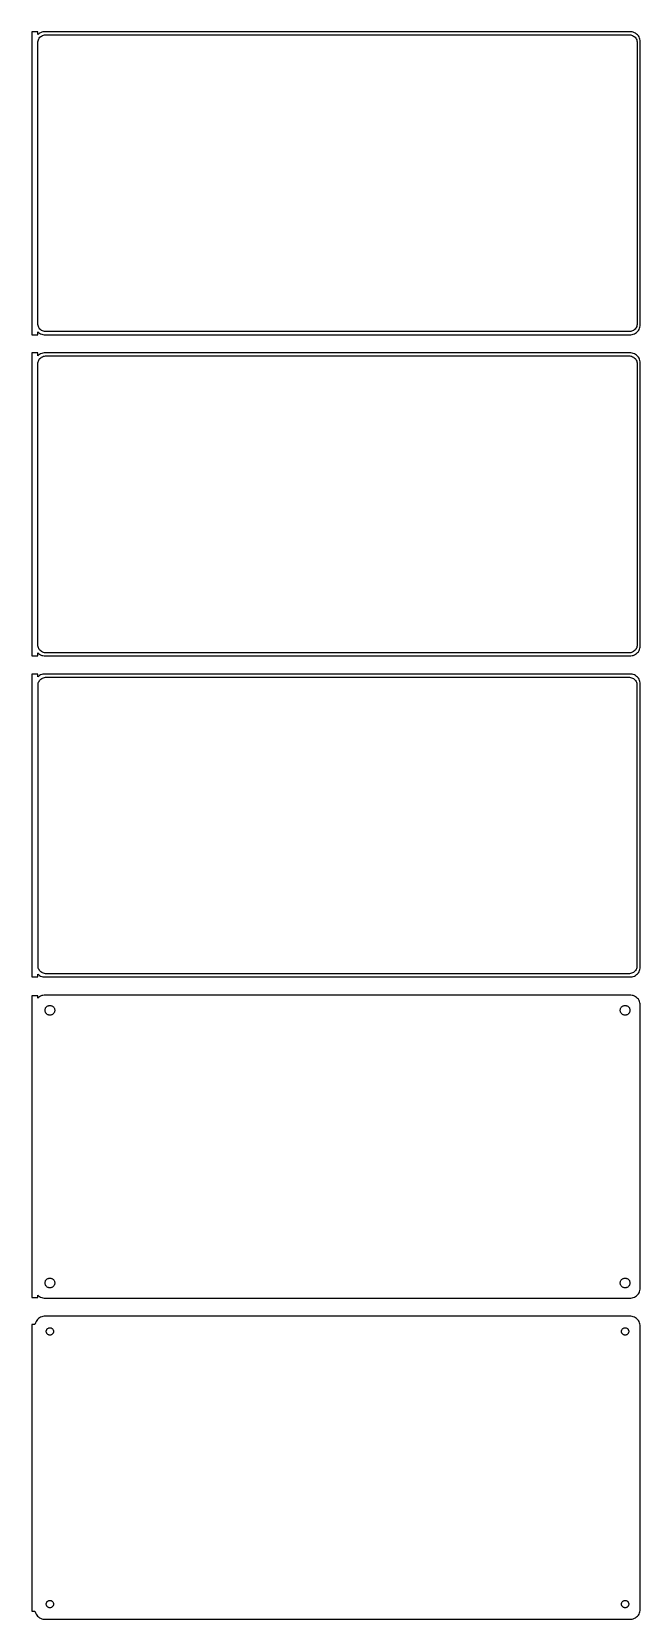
# Model space of a CAD drawing. Header units: metres. Extents: x -152 to 150, y 561 to 1347.
import ezdxf

# ---------------------------------------------------------------- set-up
doc = ezdxf.new("R2010")
doc.units = ezdxf.units.M

msp = doc.modelspace()

# ---------------------------------------------------------------- linework, layer by layer
for p, q in [((-148.5, 1346.99), (-151.5, 1346.99)), ((-151.5, 1346.99), (-151.5, 1197.01)), ((-148.5, 1345.56), (-148.5, 1346.99)), ((-148.187, 1345.85), (-148.5, 1345.56)), ((-147.679, 1346.22), (-148.187, 1345.85)), ((-147.736, 1343.85), (-147.416, 1344.24)), ((-147.129, 1346.52), (-147.679, 1346.22)), ((-147.416, 1344.24), (-147.05, 1344.58)), ((-146.545, 1346.76), (-147.129, 1346.52)), ((-147.05, 1344.58), (-146.643, 1344.88)), ((-146.643, 1344.88), (-146.203, 1345.12)), ((-145.937, 1346.91), (-146.545, 1346.76)), ((-146.203, 1345.12), (-145.736, 1345.3)), ((-145.314, 1346.99), (-145.937, 1346.91)), ((-145.736, 1345.3), (-145.25, 1345.43)), ((145.314, 1346.99), (-145.314, 1346.99)), ((-145.25, 1345.43), (-144.751, 1345.49)), ((-144.751, 1345.49), (144.751, 1345.49)), ((144.751, 1345.49), (145.25, 1345.43)), ((145.25, 1345.43), (145.736, 1345.3)), ((145.937, 1346.91), (145.314, 1346.99)), ((145.736, 1345.3), (146.203, 1345.12)), ((146.545, 1346.76), (145.937, 1346.91)), ((146.203, 1345.12), (146.643, 1344.88)), ((147.129, 1346.52), (146.545, 1346.76)), ((146.643, 1344.88), (147.05, 1344.58)), ((147.05, 1344.58), (147.416, 1344.24)), ((147.679, 1346.22), (147.129, 1346.52)), ((147.416, 1344.24), (147.736, 1343.85)), ((148.187, 1345.85), (147.679, 1346.22)), ((148.645, 1345.42), (148.187, 1345.85)), ((149.045, 1344.94), (148.645, 1345.42)), ((149.382, 1344.41), (149.045, 1344.94)), ((149.649, 1343.84), (149.382, 1344.41)), ((-148.5, 1341.5), (-148.468, 1342)), ((-148.5, 1202.5), (-148.5, 1341.5)), ((-148.468, 1342), (-148.374, 1342.49)), ((-148.374, 1342.49), (-148.219, 1342.97)), ((-148.219, 1342.97), (-148.005, 1343.43)), ((-148.005, 1343.43), (-147.736, 1343.85)), ((147.736, 1343.85), (148.005, 1343.43)), ((148.005, 1343.43), (148.219, 1342.97)), ((148.219, 1342.97), (148.374, 1342.49)), ((148.374, 1342.49), (148.468, 1342)), ((148.468, 1342), (148.5, 1341.5)), ((148.5, 1341.5), (148.5, 1202.5)), ((149.843, 1343.24), (149.649, 1343.84)), ((149.961, 1342.63), (149.843, 1343.24)), ((150, 1342), (149.961, 1342.63)), ((150, 1202), (150, 1342)), ((-151.5, 1197.01), (-148.5, 1197.01)), ((-148.468, 1202), (-148.5, 1202.5)), ((-148.5, 1198.44), (-148.187, 1198.15)), ((-148.5, 1197.01), (-148.5, 1198.44)), ((-148.374, 1201.51), (-148.468, 1202)), ((-148.219, 1201.03), (-148.374, 1201.51)), ((-148.005, 1200.57), (-148.219, 1201.03)), ((-148.187, 1198.15), (-147.679, 1197.78)), ((-147.736, 1200.15), (-148.005, 1200.57)), ((-147.416, 1199.76), (-147.736, 1200.15)), ((-147.679, 1197.78), (-147.129, 1197.48)), ((-147.05, 1199.42), (-147.416, 1199.76)), ((-147.129, 1197.48), (-146.545, 1197.24)), ((-146.643, 1199.12), (-147.05, 1199.42)), ((-146.203, 1198.88), (-146.643, 1199.12)), ((-146.545, 1197.24), (-145.937, 1197.09)), ((-145.736, 1198.7), (-146.203, 1198.88)), ((-145.937, 1197.09), (-145.314, 1197.01)), ((-145.25, 1198.57), (-145.736, 1198.7)), ((-145.314, 1197.01), (145.314, 1197.01)), ((-144.751, 1198.51), (-145.25, 1198.57)), ((144.751, 1198.51), (-144.751, 1198.51)), ((145.25, 1198.57), (144.751, 1198.51)), ((145.736, 1198.7), (145.25, 1198.57)), ((145.314, 1197.01), (145.937, 1197.09)), ((146.203, 1198.88), (145.736, 1198.7)), ((145.937, 1197.09), (146.545, 1197.24)), ((146.643, 1199.12), (146.203, 1198.88)), ((146.545, 1197.24), (147.129, 1197.48)), ((147.05, 1199.42), (146.643, 1199.12)), ((147.416, 1199.76), (147.05, 1199.42)), ((147.129, 1197.48), (147.679, 1197.78)), ((147.736, 1200.15), (147.416, 1199.76)), ((147.679, 1197.78), (148.187, 1198.15)), ((148.005, 1200.57), (147.736, 1200.15)), ((148.219, 1201.03), (148.005, 1200.57)), ((148.187, 1198.15), (148.645, 1198.58)), ((148.374, 1201.51), (148.219, 1201.03)), ((148.468, 1202), (148.374, 1201.51)), ((148.5, 1202.5), (148.468, 1202)), ((148.645, 1198.58), (149.045, 1199.06)), ((149.045, 1199.06), (149.382, 1199.59)), ((149.382, 1199.59), (149.649, 1200.16)), ((149.649, 1200.16), (149.843, 1200.76)), ((149.843, 1200.76), (149.961, 1201.37)), ((149.961, 1201.37), (150, 1202)), ((-148.5, 1187.99), (-151.5, 1187.99)), ((-151.5, 1187.99), (-151.5, 1038.01)), ((-148.5, 1186.56), (-148.5, 1187.99)), ((-148.187, 1186.85), (-148.5, 1186.56)), ((-147.679, 1187.22), (-148.187, 1186.85)), ((-147.129, 1187.52), (-147.679, 1187.22)), ((-146.545, 1187.76), (-147.129, 1187.52)), ((-145.937, 1187.91), (-146.545, 1187.76)), ((-145.314, 1187.99), (-145.937, 1187.91)), ((145.314, 1187.99), (-145.314, 1187.99)), ((145.937, 1187.91), (145.314, 1187.99)), ((146.545, 1187.76), (145.937, 1187.91)), ((147.129, 1187.52), (146.545, 1187.76)), ((147.679, 1187.22), (147.129, 1187.52)), ((148.187, 1186.85), (147.679, 1187.22)), ((148.645, 1186.42), (148.187, 1186.85)), ((-148.5, 1182.5), (-148.468, 1183)), ((-148.5, 1043.5), (-148.5, 1182.5)), ((-148.468, 1183), (-148.374, 1183.49)), ((-148.374, 1183.49), (-148.219, 1183.97)), ((-148.219, 1183.97), (-148.005, 1184.43)), ((-148.005, 1184.43), (-147.736, 1184.85)), ((-147.736, 1184.85), (-147.416, 1185.24)), ((-147.416, 1185.24), (-147.05, 1185.58)), ((-147.05, 1185.58), (-146.643, 1185.88)), ((-146.643, 1185.88), (-146.203, 1186.12)), ((-146.203, 1186.12), (-145.736, 1186.3)), ((-145.736, 1186.3), (-145.25, 1186.43)), ((-145.25, 1186.43), (-144.751, 1186.49)), ((-144.751, 1186.49), (144.751, 1186.49)), ((144.751, 1186.49), (145.25, 1186.43)), ((145.25, 1186.43), (145.736, 1186.3)), ((145.736, 1186.3), (146.203, 1186.12)), ((146.203, 1186.12), (146.643, 1185.88)), ((146.643, 1185.88), (147.05, 1185.58)), ((147.05, 1185.58), (147.416, 1185.24)), ((147.416, 1185.24), (147.736, 1184.85)), ((147.736, 1184.85), (148.005, 1184.43)), ((148.005, 1184.43), (148.219, 1183.97)), ((148.219, 1183.97), (148.374, 1183.49)), ((148.374, 1183.49), (148.468, 1183)), ((148.468, 1183), (148.5, 1182.5)), ((148.5, 1182.5), (148.5, 1043.5)), ((149.045, 1185.94), (148.645, 1186.42)), ((149.382, 1185.41), (149.045, 1185.94)), ((149.649, 1184.84), (149.382, 1185.41)), ((149.843, 1184.24), (149.649, 1184.84)), ((149.961, 1183.63), (149.843, 1184.24)), ((150, 1183), (149.961, 1183.63)), ((150, 1043), (150, 1183)), ((-151.5, 1038.01), (-148.5, 1038.01)), ((-148.468, 1043), (-148.5, 1043.5)), ((-148.5, 1039.44), (-148.187, 1039.15)), ((-148.5, 1038.01), (-148.5, 1039.44)), ((-148.374, 1042.51), (-148.468, 1043)), ((-148.219, 1042.03), (-148.374, 1042.51)), ((-148.005, 1041.57), (-148.219, 1042.03)), ((-148.187, 1039.15), (-147.679, 1038.78)), ((-147.736, 1041.15), (-148.005, 1041.57)), ((-147.416, 1040.76), (-147.736, 1041.15)), ((-147.679, 1038.78), (-147.129, 1038.48)), ((-147.05, 1040.42), (-147.416, 1040.76)), ((-147.129, 1038.48), (-146.545, 1038.24)), ((-146.643, 1040.12), (-147.05, 1040.42)), ((-146.203, 1039.88), (-146.643, 1040.12)), ((-146.545, 1038.24), (-145.937, 1038.09)), ((-145.736, 1039.7), (-146.203, 1039.88)), ((-145.937, 1038.09), (-145.314, 1038.01)), ((-145.25, 1039.57), (-145.736, 1039.7)), ((-145.314, 1038.01), (145.314, 1038.01)), ((-144.751, 1039.51), (-145.25, 1039.57)), ((144.751, 1039.51), (-144.751, 1039.51)), ((145.25, 1039.57), (144.751, 1039.51)), ((145.736, 1039.7), (145.25, 1039.57)), ((145.314, 1038.01), (145.937, 1038.09)), ((146.203, 1039.88), (145.736, 1039.7)), ((145.937, 1038.09), (146.545, 1038.24)), ((146.643, 1040.12), (146.203, 1039.88)), ((146.545, 1038.24), (147.129, 1038.48)), ((147.05, 1040.42), (146.643, 1040.12)), ((147.416, 1040.76), (147.05, 1040.42)), ((147.129, 1038.48), (147.679, 1038.78)), ((147.736, 1041.15), (147.416, 1040.76)), ((147.679, 1038.78), (148.187, 1039.15)), ((148.005, 1041.57), (147.736, 1041.15)), ((148.219, 1042.03), (148.005, 1041.57)), ((148.187, 1039.15), (148.645, 1039.58)), ((148.374, 1042.51), (148.219, 1042.03)), ((148.468, 1043), (148.374, 1042.51)), ((148.5, 1043.5), (148.468, 1043)), ((148.645, 1039.58), (149.045, 1040.06)), ((149.045, 1040.06), (149.382, 1040.59)), ((149.382, 1040.59), (149.649, 1041.16)), ((149.649, 1041.16), (149.843, 1041.76)), ((149.843, 1041.76), (149.961, 1042.37)), ((149.961, 1042.37), (150, 1043)), ((-148.5, 1028.99), (-151.5, 1028.99)), ((-151.5, 1028.99), (-151.5, 879.01)), ((-148.5, 1027.56), (-148.5, 1028.99)), ((-148.187, 1027.85), (-148.5, 1027.56)), ((-148.373, 1023.5), (-148.342, 1023.99)), ((-148.373, 884.5), (-148.373, 1023.5)), ((-148.342, 1023.99), (-148.251, 1024.46)), ((-148.251, 1024.46), (-148.101, 1024.93)), ((-147.679, 1028.22), (-148.187, 1027.85)), ((-148.101, 1024.93), (-147.894, 1025.37)), ((-147.894, 1025.37), (-147.633, 1025.78)), ((-147.129, 1028.52), (-147.679, 1028.22)), ((-147.633, 1025.78), (-147.323, 1026.15)), ((-147.323, 1026.15), (-146.969, 1026.48)), ((-146.545, 1028.76), (-147.129, 1028.52)), ((-146.969, 1026.48), (-146.575, 1026.77)), ((-146.575, 1026.77), (-146.149, 1027)), ((-145.937, 1028.91), (-146.545, 1028.76)), ((-146.149, 1027), (-145.697, 1027.18)), ((-145.314, 1028.99), (-145.937, 1028.91)), ((-145.697, 1027.18), (-145.226, 1027.3)), ((145.314, 1028.99), (-145.314, 1028.99)), ((-145.226, 1027.3), (-144.743, 1027.36)), ((-144.743, 1027.36), (144.743, 1027.36)), ((144.743, 1027.36), (145.226, 1027.3)), ((145.226, 1027.3), (145.697, 1027.18)), ((145.937, 1028.91), (145.314, 1028.99)), ((145.697, 1027.18), (146.149, 1027)), ((146.545, 1028.76), (145.937, 1028.91)), ((146.149, 1027), (146.575, 1026.77)), ((147.129, 1028.52), (146.545, 1028.76)), ((146.575, 1026.77), (146.969, 1026.48)), ((146.969, 1026.48), (147.323, 1026.15)), ((147.679, 1028.22), (147.129, 1028.52)), ((147.323, 1026.15), (147.633, 1025.78)), ((147.633, 1025.78), (147.894, 1025.37)), ((148.187, 1027.85), (147.679, 1028.22)), ((147.894, 1025.37), (148.101, 1024.93)), ((148.101, 1024.93), (148.251, 1024.46)), ((148.645, 1027.42), (148.187, 1027.85)), ((148.251, 1024.46), (148.342, 1023.99)), ((148.342, 1023.99), (148.373, 1023.5)), ((148.373, 1023.5), (148.373, 884.5)), ((149.045, 1026.94), (148.645, 1027.42)), ((149.382, 1026.41), (149.045, 1026.94)), ((149.649, 1025.84), (149.382, 1026.41)), ((149.843, 1025.24), (149.649, 1025.84)), ((149.961, 1024.63), (149.843, 1025.24)), ((150, 1024), (149.961, 1024.63)), ((150, 884), (150, 1024)), ((-148.5, 880.441), (-148.187, 880.147)), ((-148.5, 879.01), (-148.5, 880.441)), ((-148.342, 884.015), (-148.373, 884.5)), ((-148.251, 883.537), (-148.342, 884.015)), ((-148.101, 883.074), (-148.251, 883.537)), ((-147.894, 882.634), (-148.101, 883.074)), ((-147.633, 882.224), (-147.894, 882.634)), ((-147.323, 881.849), (-147.633, 882.224)), ((-146.969, 881.516), (-147.323, 881.849)), ((-146.575, 881.23), (-146.969, 881.516)), ((-146.149, 880.996), (-146.575, 881.23)), ((-145.697, 880.817), (-146.149, 880.996)), ((-145.226, 880.696), (-145.697, 880.817)), ((-144.743, 880.635), (-145.226, 880.696)), ((144.743, 880.635), (-144.743, 880.635)), ((145.226, 880.696), (144.743, 880.635)), ((145.697, 880.817), (145.226, 880.696)), ((146.149, 880.996), (145.697, 880.817)), ((146.575, 881.23), (146.149, 880.996)), ((146.969, 881.516), (146.575, 881.23)), ((147.323, 881.849), (146.969, 881.516)), ((147.633, 882.224), (147.323, 881.849)), ((147.894, 882.634), (147.633, 882.224)), ((148.101, 883.074), (147.894, 882.634)), ((148.251, 883.537), (148.101, 883.074)), ((148.187, 880.147), (148.645, 880.577)), ((148.342, 884.015), (148.251, 883.537)), ((148.373, 884.5), (148.342, 884.015)), ((148.645, 880.577), (149.045, 881.061)), ((149.045, 881.061), (149.382, 881.591)), ((149.382, 881.591), (149.649, 882.159)), ((149.649, 882.159), (149.843, 882.757)), ((149.843, 882.757), (149.961, 883.373)), ((149.961, 883.373), (150, 884)), ((-151.5, 879.01), (-148.5, 879.01)), ((-148.187, 880.147), (-147.679, 879.778)), ((-147.679, 879.778), (-147.129, 879.476)), ((-147.129, 879.476), (-146.545, 879.245)), ((-146.545, 879.245), (-145.937, 879.089)), ((-145.937, 879.089), (-145.314, 879.01)), ((-145.314, 879.01), (145.314, 879.01)), ((145.314, 879.01), (145.937, 879.089)), ((145.937, 879.089), (146.545, 879.245)), ((146.545, 879.245), (147.129, 879.476)), ((147.129, 879.476), (147.679, 879.778)), ((147.679, 879.778), (148.187, 880.147)), ((-148.5, 869.615), (-151.5, 869.615)), ((-151.5, 869.615), (-151.5, 720.385)), ((-148.5, 868.559), (-148.5, 869.615)), ((-148.187, 868.853), (-148.5, 868.559)), ((-147.679, 869.222), (-148.187, 868.853)), ((-147.129, 869.524), (-147.679, 869.222)), ((-146.545, 869.755), (-147.129, 869.524)), ((-145.937, 869.911), (-146.545, 869.755)), ((-145.314, 869.99), (-145.937, 869.911)), ((145.314, 869.99), (-145.314, 869.99)), ((-143.786, 864.526), (-143.522, 864.672)), ((-143.522, 864.672), (-143.242, 864.783)), ((-143.242, 864.783), (-142.95, 864.857)), ((-142.95, 864.857), (-142.651, 864.895)), ((-142.651, 864.895), (-142.349, 864.895)), ((-142.349, 864.895), (-142.05, 864.857)), ((-142.05, 864.857), (-141.758, 864.783)), ((-141.758, 864.783), (-141.478, 864.672)), ((-141.478, 864.672), (-141.214, 864.526)), ((141.214, 864.526), (141.478, 864.672)), ((141.478, 864.672), (141.758, 864.783)), ((141.758, 864.783), (142.05, 864.857)), ((142.05, 864.857), (142.349, 864.895)), ((142.349, 864.895), (142.651, 864.895)), ((142.651, 864.895), (142.95, 864.857)), ((142.95, 864.857), (143.242, 864.783)), ((143.242, 864.783), (143.522, 864.672)), ((143.522, 864.672), (143.786, 864.526)), ((145.937, 869.911), (145.314, 869.99)), ((146.545, 869.755), (145.937, 869.911)), ((147.129, 869.524), (146.545, 869.755)), ((147.679, 869.222), (147.129, 869.524)), ((148.187, 868.853), (147.679, 869.222)), ((148.645, 868.423), (148.187, 868.853)), ((149.045, 867.939), (148.645, 868.423)), ((149.382, 867.409), (149.045, 867.939)), ((149.649, 866.841), (149.382, 867.409)), ((149.843, 866.243), (149.649, 866.841)), ((149.961, 865.627), (149.843, 866.243)), ((150, 865), (149.961, 865.627)), ((150, 725), (150, 865)), ((-144.9, 862.5), (-144.881, 862.801)), ((-144.881, 862.199), (-144.9, 862.5)), ((-144.881, 862.801), (-144.825, 863.097)), ((-144.825, 861.903), (-144.881, 862.199)), ((-144.825, 863.097), (-144.731, 863.383)), ((-144.731, 861.617), (-144.825, 861.903)), ((-144.731, 863.383), (-144.603, 863.656)), ((-144.603, 861.344), (-144.731, 861.617)), ((-144.603, 863.656), (-144.442, 863.911)), ((-144.442, 861.089), (-144.603, 861.344)), ((-144.442, 863.911), (-144.25, 864.143)), ((-144.25, 860.857), (-144.442, 861.089)), ((-144.25, 864.143), (-144.03, 864.349)), ((-144.03, 860.651), (-144.25, 860.857)), ((-144.03, 864.349), (-143.786, 864.526)), ((-143.786, 860.474), (-144.03, 860.651)), ((-143.522, 860.328), (-143.786, 860.474)), ((-143.242, 860.217), (-143.522, 860.328)), ((-142.95, 860.143), (-143.242, 860.217)), ((-142.651, 860.105), (-142.95, 860.143)), ((-142.349, 860.105), (-142.651, 860.105)), ((-142.05, 860.143), (-142.349, 860.105)), ((-141.758, 860.217), (-142.05, 860.143)), ((-141.478, 860.328), (-141.758, 860.217)), ((-141.214, 860.474), (-141.478, 860.328)), ((-141.214, 864.526), (-140.97, 864.349)), ((-140.97, 860.651), (-141.214, 860.474)), ((-140.97, 864.349), (-140.75, 864.143)), ((-140.75, 860.857), (-140.97, 860.651)), ((-140.75, 864.143), (-140.558, 863.911)), ((-140.558, 861.089), (-140.75, 860.857)), ((-140.558, 863.911), (-140.397, 863.656)), ((-140.397, 861.344), (-140.558, 861.089)), ((-140.397, 863.656), (-140.269, 863.383)), ((-140.269, 861.617), (-140.397, 861.344)), ((-140.269, 863.383), (-140.175, 863.097)), ((-140.175, 861.903), (-140.269, 861.617)), ((-140.175, 863.097), (-140.119, 862.801)), ((-140.119, 862.199), (-140.175, 861.903)), ((-140.119, 862.801), (-140.1, 862.5)), ((-140.1, 862.5), (-140.119, 862.199)), ((140.1, 862.5), (140.119, 862.801)), ((140.119, 862.199), (140.1, 862.5)), ((140.119, 862.801), (140.175, 863.097)), ((140.175, 861.903), (140.119, 862.199)), ((140.175, 863.097), (140.269, 863.383)), ((140.269, 861.617), (140.175, 861.903)), ((140.269, 863.383), (140.397, 863.656)), ((140.397, 861.344), (140.269, 861.617)), ((140.397, 863.656), (140.558, 863.911)), ((140.558, 861.089), (140.397, 861.344)), ((140.558, 863.911), (140.75, 864.143)), ((140.75, 860.857), (140.558, 861.089)), ((140.75, 864.143), (140.97, 864.349)), ((140.97, 860.651), (140.75, 860.857)), ((140.97, 864.349), (141.214, 864.526)), ((141.214, 860.474), (140.97, 860.651)), ((141.478, 860.328), (141.214, 860.474)), ((141.758, 860.217), (141.478, 860.328)), ((142.05, 860.143), (141.758, 860.217)), ((142.349, 860.105), (142.05, 860.143)), ((142.651, 860.105), (142.349, 860.105)), ((142.95, 860.143), (142.651, 860.105)), ((143.242, 860.217), (142.95, 860.143)), ((143.522, 860.328), (143.242, 860.217)), ((143.786, 860.474), (143.522, 860.328)), ((143.786, 864.526), (144.03, 864.349)), ((144.03, 860.651), (143.786, 860.474)), ((144.03, 864.349), (144.25, 864.143)), ((144.25, 860.857), (144.03, 860.651)), ((144.25, 864.143), (144.442, 863.911)), ((144.442, 861.089), (144.25, 860.857)), ((144.442, 863.911), (144.603, 863.656)), ((144.603, 861.344), (144.442, 861.089)), ((144.603, 863.656), (144.731, 863.383)), ((144.731, 861.617), (144.603, 861.344)), ((144.731, 863.383), (144.825, 863.097)), ((144.825, 861.903), (144.731, 861.617)), ((144.825, 863.097), (144.881, 862.801)), ((144.881, 862.199), (144.825, 861.903)), ((144.881, 862.801), (144.9, 862.5)), ((144.9, 862.5), (144.881, 862.199)), ((-144.9, 727.5), (-144.881, 727.801)), ((-144.881, 727.199), (-144.9, 727.5)), ((-144.881, 727.801), (-144.825, 728.097)), ((-144.825, 726.903), (-144.881, 727.199)), ((-144.825, 728.097), (-144.731, 728.383)), ((-144.731, 726.617), (-144.825, 726.903)), ((-144.731, 728.383), (-144.603, 728.656)), ((-144.603, 726.344), (-144.731, 726.617)), ((-144.603, 728.656), (-144.442, 728.911)), ((-144.442, 726.089), (-144.603, 726.344)), ((-144.442, 728.911), (-144.25, 729.143)), ((-144.25, 725.857), (-144.442, 726.089)), ((-144.25, 729.143), (-144.03, 729.349)), ((-144.03, 725.651), (-144.25, 725.857)), ((-144.03, 729.349), (-143.786, 729.526)), ((-143.786, 725.474), (-144.03, 725.651)), ((-143.786, 729.526), (-143.522, 729.672)), ((-143.522, 725.328), (-143.786, 725.474)), ((-143.522, 729.672), (-143.242, 729.783)), ((-143.242, 725.217), (-143.522, 725.328)), ((-143.242, 729.783), (-142.95, 729.857)), ((-142.95, 725.143), (-143.242, 725.217)), ((-142.95, 729.857), (-142.651, 729.895)), ((-142.651, 725.105), (-142.95, 725.143)), ((-142.651, 729.895), (-142.349, 729.895)), ((-142.349, 725.105), (-142.651, 725.105)), ((-142.349, 729.895), (-142.05, 729.857)), ((-142.05, 725.143), (-142.349, 725.105)), ((-142.05, 729.857), (-141.758, 729.783)), ((-141.758, 725.217), (-142.05, 725.143)), ((-141.758, 729.783), (-141.478, 729.672)), ((-141.478, 725.328), (-141.758, 725.217)), ((-141.478, 729.672), (-141.214, 729.526)), ((-141.214, 725.474), (-141.478, 725.328)), ((-141.214, 729.526), (-140.97, 729.349)), ((-140.97, 725.651), (-141.214, 725.474)), ((-140.97, 729.349), (-140.75, 729.143)), ((-140.75, 725.857), (-140.97, 725.651)), ((-140.75, 729.143), (-140.558, 728.911)), ((-140.558, 726.089), (-140.75, 725.857)), ((-140.558, 728.911), (-140.397, 728.656)), ((-140.397, 726.344), (-140.558, 726.089)), ((-140.397, 728.656), (-140.269, 728.383)), ((-140.269, 726.617), (-140.397, 726.344)), ((-140.269, 728.383), (-140.175, 728.097)), ((-140.175, 726.903), (-140.269, 726.617)), ((-140.175, 728.097), (-140.119, 727.801)), ((-140.119, 727.199), (-140.175, 726.903)), ((-140.119, 727.801), (-140.1, 727.5)), ((-140.1, 727.5), (-140.119, 727.199)), ((140.1, 727.5), (140.119, 727.801)), ((140.119, 727.199), (140.1, 727.5)), ((140.119, 727.801), (140.175, 728.097)), ((140.175, 726.903), (140.119, 727.199)), ((140.175, 728.097), (140.269, 728.383)), ((140.269, 726.617), (140.175, 726.903)), ((140.269, 728.383), (140.397, 728.656)), ((140.397, 726.344), (140.269, 726.617)), ((140.397, 728.656), (140.558, 728.911)), ((140.558, 726.089), (140.397, 726.344)), ((140.558, 728.911), (140.75, 729.143)), ((140.75, 725.857), (140.558, 726.089)), ((140.75, 729.143), (140.97, 729.349)), ((140.97, 725.651), (140.75, 725.857)), ((140.97, 729.349), (141.214, 729.526)), ((141.214, 725.474), (140.97, 725.651)), ((141.214, 729.526), (141.478, 729.672)), ((141.478, 725.328), (141.214, 725.474)), ((141.478, 729.672), (141.758, 729.783)), ((141.758, 725.217), (141.478, 725.328)), ((141.758, 729.783), (142.05, 729.857)), ((142.05, 725.143), (141.758, 725.217)), ((142.05, 729.857), (142.349, 729.895)), ((142.349, 725.105), (142.05, 725.143)), ((142.349, 729.895), (142.651, 729.895)), ((142.651, 725.105), (142.349, 725.105)), ((142.651, 729.895), (142.95, 729.857)), ((142.95, 725.143), (142.651, 725.105)), ((142.95, 729.857), (143.242, 729.783)), ((143.242, 725.217), (142.95, 725.143)), ((143.242, 729.783), (143.522, 729.672)), ((143.522, 725.328), (143.242, 725.217)), ((143.522, 729.672), (143.786, 729.526)), ((143.786, 725.474), (143.522, 725.328)), ((143.786, 729.526), (144.03, 729.349)), ((144.03, 725.651), (143.786, 725.474)), ((144.03, 729.349), (144.25, 729.143)), ((144.25, 725.857), (144.03, 725.651)), ((144.25, 729.143), (144.442, 728.911)), ((144.442, 726.089), (144.25, 725.857)), ((144.442, 728.911), (144.603, 728.656)), ((144.603, 726.344), (144.442, 726.089)), ((144.603, 728.656), (144.731, 728.383)), ((144.731, 726.617), (144.603, 726.344)), ((144.731, 728.383), (144.825, 728.097)), ((144.825, 726.903), (144.731, 726.617)), ((144.825, 728.097), (144.881, 727.801)), ((144.881, 727.199), (144.825, 726.903)), ((144.881, 727.801), (144.9, 727.5)), ((144.9, 727.5), (144.881, 727.199)), ((149.382, 722.591), (149.649, 723.159)), ((149.649, 723.159), (149.843, 723.757)), ((149.843, 723.757), (149.961, 724.373)), ((149.961, 724.373), (150, 725)), ((-151.5, 720.385), (-148.5, 720.385)), ((-148.5, 720.385), (-148.5, 721.441)), ((-148.5, 721.441), (-148.187, 721.147)), ((-148.187, 721.147), (-147.679, 720.778)), ((-147.679, 720.778), (-147.129, 720.476)), ((-147.129, 720.476), (-146.545, 720.245)), ((-146.545, 720.245), (-145.937, 720.089)), ((-145.937, 720.089), (-145.314, 720.01)), ((-145.314, 720.01), (145.314, 720.01)), ((145.314, 720.01), (145.937, 720.089)), ((145.937, 720.089), (146.545, 720.245)), ((146.545, 720.245), (147.129, 720.476)), ((147.129, 720.476), (147.679, 720.778)), ((147.679, 720.778), (148.187, 721.147)), ((148.187, 721.147), (148.645, 721.577)), ((148.645, 721.577), (149.045, 722.061)), ((149.045, 722.061), (149.382, 722.591)), ((-149.649, 707.841), (-149.843, 707.243)), ((-149.382, 708.409), (-149.649, 707.841)), ((-149.045, 708.939), (-149.382, 708.409)), ((-148.645, 709.423), (-149.045, 708.939)), ((-148.187, 709.853), (-148.645, 709.423)), ((-147.679, 710.222), (-148.187, 709.853)), ((-147.129, 710.524), (-147.679, 710.222)), ((-146.545, 710.755), (-147.129, 710.524)), ((-145.937, 710.911), (-146.545, 710.755)), ((-145.314, 710.99), (-145.937, 710.911)), ((145.314, 710.99), (-145.314, 710.99)), ((145.937, 710.911), (145.314, 710.99)), ((146.545, 710.755), (145.937, 710.911)), ((147.129, 710.524), (146.545, 710.755)), ((147.679, 710.222), (147.129, 710.524)), ((148.187, 709.853), (147.679, 710.222)), ((148.645, 709.423), (148.187, 709.853)), ((149.045, 708.939), (148.645, 709.423)), ((149.382, 708.409), (149.045, 708.939)), ((149.649, 707.841), (149.382, 708.409)), ((149.843, 707.243), (149.649, 707.841)), ((-149.9, 706.944), (-151.5, 706.944)), ((-151.5, 706.944), (-151.5, 565.056)), ((-149.843, 707.243), (-149.9, 706.944)), ((-144.3, 703.5), (-144.286, 703.726)), ((-144.286, 703.274), (-144.3, 703.5)), ((-144.286, 703.726), (-144.243, 703.948)), ((-144.243, 703.052), (-144.286, 703.274)), ((-144.243, 703.948), (-144.174, 704.163)), ((-144.174, 702.837), (-144.243, 703.052)), ((-144.174, 704.163), (-144.077, 704.367)), ((-144.077, 702.633), (-144.174, 702.837)), ((-144.077, 704.367), (-143.956, 704.558)), ((-143.956, 702.442), (-144.077, 702.633)), ((-143.956, 704.558), (-143.812, 704.732)), ((-143.812, 702.268), (-143.956, 702.442)), ((-143.812, 704.732), (-143.647, 704.887)), ((-143.647, 702.113), (-143.812, 702.268)), ((-143.647, 704.887), (-143.464, 705.02)), ((-143.464, 701.98), (-143.647, 702.113)), ((-143.464, 705.02), (-143.266, 705.129)), ((-143.266, 701.871), (-143.464, 701.98)), ((-143.266, 705.129), (-143.056, 705.212)), ((-143.056, 701.788), (-143.266, 701.871)), ((-143.056, 705.212), (-142.837, 705.268)), ((-142.837, 701.732), (-143.056, 701.788)), ((-142.837, 705.268), (-142.613, 705.296)), ((-142.613, 701.704), (-142.837, 701.732)), ((-142.613, 705.296), (-142.387, 705.296)), ((-142.387, 701.704), (-142.613, 701.704)), ((-142.387, 705.296), (-142.163, 705.268)), ((-142.163, 701.732), (-142.387, 701.704)), ((-142.163, 705.268), (-141.944, 705.212)), ((-141.944, 701.788), (-142.163, 701.732)), ((-141.944, 705.212), (-141.734, 705.129)), ((-141.734, 701.871), (-141.944, 701.788)), ((-141.734, 705.129), (-141.536, 705.02)), ((-141.536, 701.98), (-141.734, 701.871)), ((-141.536, 705.02), (-141.353, 704.887)), ((-141.353, 702.113), (-141.536, 701.98)), ((-141.353, 704.887), (-141.188, 704.732)), ((-141.188, 702.268), (-141.353, 702.113)), ((-141.188, 704.732), (-141.044, 704.558)), ((-141.044, 702.442), (-141.188, 702.268)), ((-141.044, 704.558), (-140.923, 704.367)), ((-140.923, 702.633), (-141.044, 702.442)), ((-140.923, 704.367), (-140.826, 704.163)), ((-140.826, 702.837), (-140.923, 702.633)), ((-140.826, 704.163), (-140.757, 703.948)), ((-140.757, 703.052), (-140.826, 702.837)), ((-140.757, 703.948), (-140.714, 703.726)), ((-140.714, 703.274), (-140.757, 703.052)), ((-140.714, 703.726), (-140.7, 703.5)), ((-140.7, 703.5), (-140.714, 703.274)), ((140.7, 703.5), (140.714, 703.726)), ((140.714, 703.274), (140.7, 703.5)), ((140.714, 703.726), (140.757, 703.948)), ((140.757, 703.052), (140.714, 703.274)), ((140.757, 703.948), (140.826, 704.163)), ((140.826, 702.837), (140.757, 703.052)), ((140.826, 704.163), (140.923, 704.367)), ((140.923, 702.633), (140.826, 702.837)), ((140.923, 704.367), (141.044, 704.558)), ((141.044, 702.442), (140.923, 702.633)), ((141.044, 704.558), (141.188, 704.732)), ((141.188, 702.268), (141.044, 702.442)), ((141.188, 704.732), (141.353, 704.887)), ((141.353, 702.113), (141.188, 702.268)), ((141.353, 704.887), (141.536, 705.02)), ((141.536, 701.98), (141.353, 702.113)), ((141.536, 705.02), (141.734, 705.129)), ((141.734, 701.871), (141.536, 701.98)), ((141.734, 705.129), (141.944, 705.212)), ((141.944, 701.788), (141.734, 701.871)), ((141.944, 705.212), (142.163, 705.268)), ((142.163, 701.732), (141.944, 701.788)), ((142.163, 705.268), (142.387, 705.296)), ((142.387, 701.704), (142.163, 701.732)), ((142.387, 705.296), (142.613, 705.296)), ((142.613, 701.704), (142.387, 701.704)), ((142.613, 705.296), (142.837, 705.268)), ((142.837, 701.732), (142.613, 701.704)), ((142.837, 705.268), (143.056, 705.212)), ((143.056, 701.788), (142.837, 701.732)), ((143.056, 705.212), (143.266, 705.129)), ((143.266, 701.871), (143.056, 701.788)), ((143.266, 705.129), (143.464, 705.02)), ((143.464, 701.98), (143.266, 701.871)), ((143.464, 705.02), (143.647, 704.887)), ((143.647, 702.113), (143.464, 701.98)), ((143.647, 704.887), (143.812, 704.732)), ((143.812, 702.268), (143.647, 702.113)), ((143.812, 704.732), (143.956, 704.558)), ((143.956, 702.442), (143.812, 702.268)), ((143.956, 704.558), (144.077, 704.367)), ((144.077, 702.633), (143.956, 702.442)), ((144.077, 704.367), (144.174, 704.163)), ((144.174, 702.837), (144.077, 702.633)), ((144.174, 704.163), (144.243, 703.948)), ((144.243, 703.052), (144.174, 702.837)), ((144.243, 703.948), (144.286, 703.726)), ((144.286, 703.274), (144.243, 703.052)), ((144.286, 703.726), (144.3, 703.5)), ((144.3, 703.5), (144.286, 703.274)), ((149.961, 706.627), (149.843, 707.243)), ((150, 706), (149.961, 706.627)), ((150, 566), (150, 706)), ((-144.3, 568.5), (-144.286, 568.726)), ((-144.286, 568.274), (-144.3, 568.5)), ((-144.286, 568.726), (-144.243, 568.948)), ((-144.243, 568.052), (-144.286, 568.274)), ((-144.243, 568.948), (-144.174, 569.163)), ((-144.174, 567.837), (-144.243, 568.052)), ((-144.174, 569.163), (-144.077, 569.367)), ((-144.077, 567.633), (-144.174, 567.837)), ((-144.077, 569.367), (-143.956, 569.558)), ((-143.956, 567.442), (-144.077, 567.633)), ((-143.956, 569.558), (-143.812, 569.732)), ((-143.812, 567.268), (-143.956, 567.442)), ((-143.812, 569.732), (-143.647, 569.887)), ((-143.647, 567.113), (-143.812, 567.268)), ((-143.647, 569.887), (-143.464, 570.02)), ((-143.464, 566.98), (-143.647, 567.113)), ((-143.464, 570.02), (-143.266, 570.129)), ((-143.266, 566.871), (-143.464, 566.98)), ((-143.266, 570.129), (-143.056, 570.212)), ((-143.056, 566.788), (-143.266, 566.871)), ((-143.056, 570.212), (-142.837, 570.268)), ((-142.837, 566.732), (-143.056, 566.788)), ((-142.837, 570.268), (-142.613, 570.296)), ((-142.613, 566.704), (-142.837, 566.732)), ((-142.613, 570.296), (-142.387, 570.296)), ((-142.387, 566.704), (-142.613, 566.704)), ((-142.387, 570.296), (-142.163, 570.268)), ((-142.163, 566.732), (-142.387, 566.704)), ((-142.163, 570.268), (-141.944, 570.212)), ((-141.944, 566.788), (-142.163, 566.732)), ((-141.944, 570.212), (-141.734, 570.129)), ((-141.734, 566.871), (-141.944, 566.788)), ((-141.734, 570.129), (-141.536, 570.02)), ((-141.536, 566.98), (-141.734, 566.871)), ((-141.536, 570.02), (-141.353, 569.887)), ((-141.353, 567.113), (-141.536, 566.98)), ((-141.353, 569.887), (-141.188, 569.732)), ((-141.188, 567.268), (-141.353, 567.113)), ((-141.188, 569.732), (-141.044, 569.558)), ((-141.044, 567.442), (-141.188, 567.268)), ((-141.044, 569.558), (-140.923, 569.367)), ((-140.923, 567.633), (-141.044, 567.442)), ((-140.923, 569.367), (-140.826, 569.163)), ((-140.826, 567.837), (-140.923, 567.633)), ((-140.826, 569.163), (-140.757, 568.948)), ((-140.757, 568.052), (-140.826, 567.837)), ((-140.757, 568.948), (-140.714, 568.726)), ((-140.714, 568.274), (-140.757, 568.052)), ((-140.714, 568.726), (-140.7, 568.5)), ((-140.7, 568.5), (-140.714, 568.274)), ((140.7, 568.5), (140.714, 568.726)), ((140.714, 568.274), (140.7, 568.5)), ((140.714, 568.726), (140.757, 568.948)), ((140.757, 568.052), (140.714, 568.274)), ((140.757, 568.948), (140.826, 569.163)), ((140.826, 567.837), (140.757, 568.052)), ((140.826, 569.163), (140.923, 569.367)), ((140.923, 567.633), (140.826, 567.837)), ((140.923, 569.367), (141.044, 569.558)), ((141.044, 567.442), (140.923, 567.633)), ((141.044, 569.558), (141.188, 569.732)), ((141.188, 567.268), (141.044, 567.442)), ((141.188, 569.732), (141.353, 569.887)), ((141.353, 567.113), (141.188, 567.268)), ((141.353, 569.887), (141.536, 570.02)), ((141.536, 566.98), (141.353, 567.113)), ((141.536, 570.02), (141.734, 570.129)), ((141.734, 566.871), (141.536, 566.98)), ((141.734, 570.129), (141.944, 570.212)), ((141.944, 566.788), (141.734, 566.871)), ((141.944, 570.212), (142.163, 570.268)), ((142.163, 566.732), (141.944, 566.788)), ((142.163, 570.268), (142.387, 570.296)), ((142.387, 566.704), (142.163, 566.732)), ((142.387, 570.296), (142.613, 570.296)), ((142.613, 566.704), (142.387, 566.704)), ((142.613, 570.296), (142.837, 570.268)), ((142.837, 566.732), (142.613, 566.704)), ((142.837, 570.268), (143.056, 570.212)), ((143.056, 566.788), (142.837, 566.732)), ((143.056, 570.212), (143.266, 570.129)), ((143.266, 566.871), (143.056, 566.788)), ((143.266, 570.129), (143.464, 570.02)), ((143.464, 566.98), (143.266, 566.871)), ((143.464, 570.02), (143.647, 569.887)), ((143.647, 567.113), (143.464, 566.98)), ((143.647, 569.887), (143.812, 569.732)), ((143.812, 567.268), (143.647, 567.113)), ((143.812, 569.732), (143.956, 569.558)), ((143.956, 567.442), (143.812, 567.268)), ((143.956, 569.558), (144.077, 569.367)), ((144.077, 567.633), (143.956, 567.442)), ((144.077, 569.367), (144.174, 569.163)), ((144.174, 567.837), (144.077, 567.633)), ((144.174, 569.163), (144.243, 568.948)), ((144.243, 568.052), (144.174, 567.837)), ((144.243, 568.948), (144.286, 568.726)), ((144.286, 568.274), (144.243, 568.052)), ((144.286, 568.726), (144.3, 568.5)), ((144.3, 568.5), (144.286, 568.274)), ((149.961, 565.373), (150, 566)), ((-151.5, 565.056), (-149.9, 565.056)), ((-149.9, 565.056), (-149.843, 564.757)), ((-149.843, 564.757), (-149.649, 564.159)), ((-149.649, 564.159), (-149.382, 563.591)), ((-149.382, 563.591), (-149.045, 563.061)), ((-149.045, 563.061), (-148.645, 562.577)), ((-148.645, 562.577), (-148.187, 562.147)), ((-148.187, 562.147), (-147.679, 561.778)), ((-147.679, 561.778), (-147.129, 561.476)), ((-147.129, 561.476), (-146.545, 561.245)), ((-146.545, 561.245), (-145.937, 561.089)), ((-145.937, 561.089), (-145.314, 561.01)), ((-145.314, 561.01), (145.314, 561.01)), ((145.314, 561.01), (145.937, 561.089)), ((145.937, 561.089), (146.545, 561.245)), ((146.545, 561.245), (147.129, 561.476)), ((147.129, 561.476), (147.679, 561.778)), ((147.679, 561.778), (148.187, 562.147)), ((148.187, 562.147), (148.645, 562.577)), ((148.645, 562.577), (149.045, 563.061)), ((149.045, 563.061), (149.382, 563.591)), ((149.382, 563.591), (149.649, 564.159)), ((149.649, 564.159), (149.843, 564.757)), ((149.843, 564.757), (149.961, 565.373))]:
    msp.add_line(p, q)

doc.saveas('drawing.dxf')
